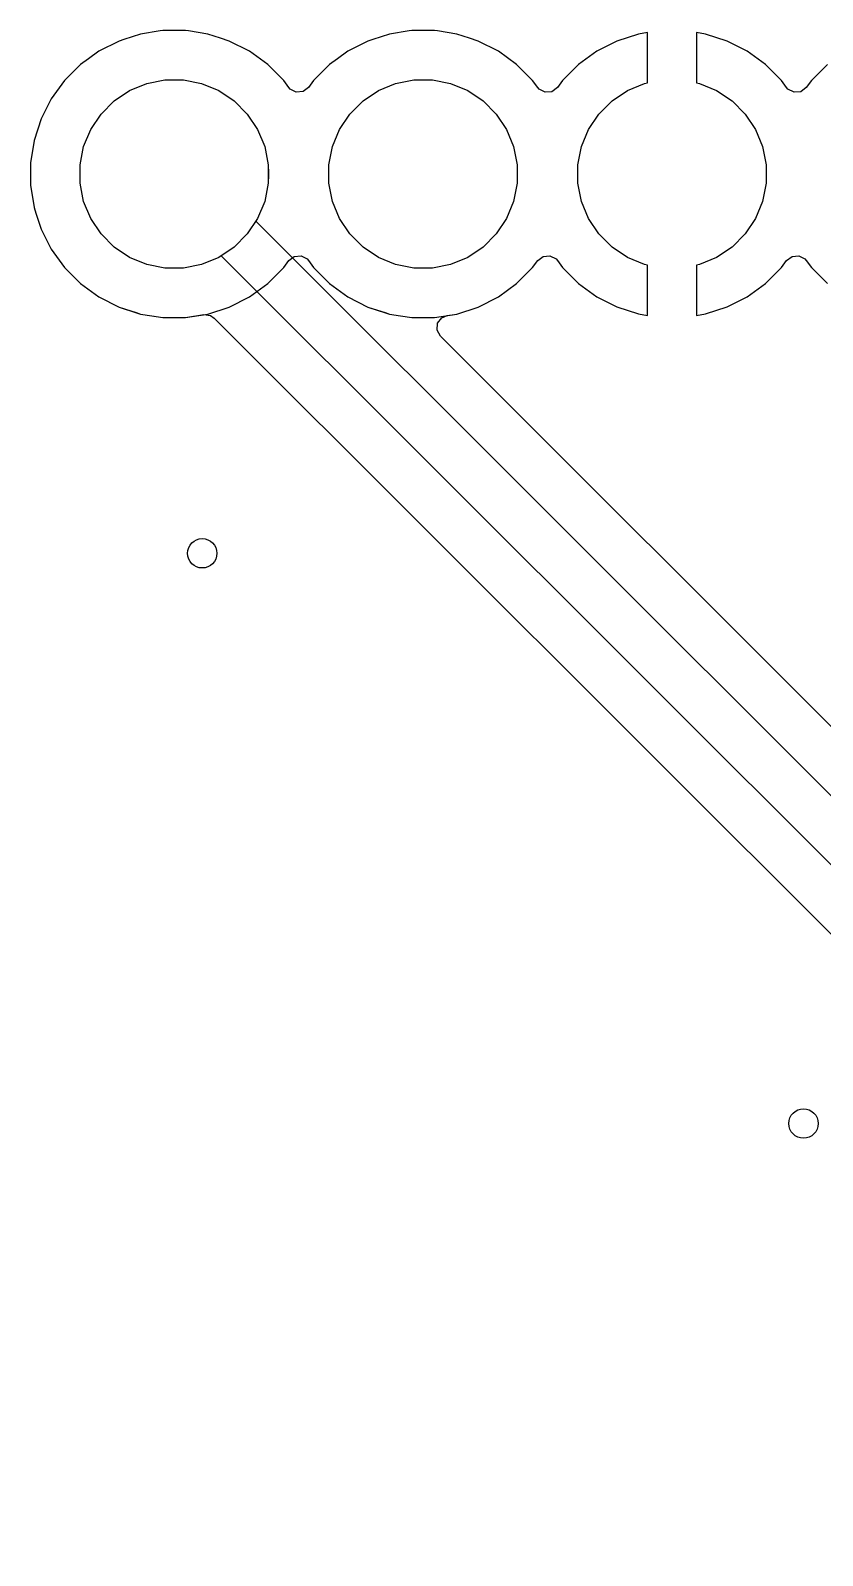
# Model space of a CAD drawing. Header units: inches. Extents: x 6.57 to 9.79, y -8.72 to -3.17.
# Drawn here: x 7.621 to 7.939, y -5.783 to -5.17 of the extents above; entities that cross this region are included whole.
import ezdxf

# ---------------------------------------------------------------- set-up
doc = ezdxf.new("R2010")
doc.units = ezdxf.units.IN
doc.header["$MEASUREMENT"] = 0
doc.layers.add('F.Cu', color=13, linetype='CONTINUOUS', true_color=0xc83434)

msp = doc.modelspace()

# ---------------------------------------------------------------- linework, layer by layer
at = {"layer": 'F.Cu', "linetype": 'CONTINUOUS'}
for p, q in [((7.65657, -5.17403), (7.64848, -5.17815)), ((7.65657, -5.17403), (7.64848, -5.17815)), ((7.65657, -5.17403), (7.64848, -5.17815)), ((7.65657, -5.17403), (7.64848, -5.17815)), ((7.65848, -5.17341), (7.65657, -5.17403)), ((7.65848, -5.17341), (7.65657, -5.17403)), ((7.65848, -5.17341), (7.65657, -5.17403)), ((7.65848, -5.17341), (7.65657, -5.17403)), ((7.65657, -5.17403), (7.65657, -5.17403)), ((7.65657, -5.17403), (7.65657, -5.17403)), ((7.65657, -5.17403), (7.65657, -5.17403)), ((7.65657, -5.17403), (7.65657, -5.17403)), ((7.65657, -5.17403), (7.65657, -5.17403)), ((7.65657, -5.17403), (7.65657, -5.17403)), ((7.65657, -5.17403), (7.65657, -5.17403)), ((7.65657, -5.17403), (7.65657, -5.17403)), ((7.66521, -5.17122), (7.65848, -5.17341)), ((7.66521, -5.17122), (7.65848, -5.17341)), ((7.66521, -5.17122), (7.65848, -5.17341)), ((7.66521, -5.17122), (7.65848, -5.17341)), ((7.6731, -5.16997), (7.66521, -5.17122)), ((7.6731, -5.16997), (7.66521, -5.17122)), ((7.6731, -5.16997), (7.66521, -5.17122)), ((7.6731, -5.16997), (7.66521, -5.17122)), ((7.67418, -5.1698), (7.6731, -5.16997)), ((7.67418, -5.1698), (7.6731, -5.16997)), ((7.67418, -5.1698), (7.6731, -5.16997)), ((7.67418, -5.1698), (7.6731, -5.16997)), ((7.68326, -5.1698), (7.67418, -5.1698)), ((7.68326, -5.1698), (7.67418, -5.1698)), ((7.68326, -5.1698), (7.67418, -5.1698)), ((7.68326, -5.1698), (7.67418, -5.1698)), ((7.68449, -5.16999), (7.68326, -5.1698)), ((7.68449, -5.16999), (7.68326, -5.1698)), ((7.68449, -5.16999), (7.68326, -5.1698)), ((7.68449, -5.16999), (7.68326, -5.1698)), ((7.69224, -5.17122), (7.68449, -5.16999)), ((7.69224, -5.17122), (7.68449, -5.16999)), ((7.69224, -5.17122), (7.68449, -5.16999)), ((7.69224, -5.17122), (7.68449, -5.16999)), ((7.69732, -5.17287), (7.69224, -5.17122)), ((7.69732, -5.17287), (7.69224, -5.17122)), ((7.69732, -5.17287), (7.69224, -5.17122)), ((7.69732, -5.17287), (7.69224, -5.17122)), ((7.70087, -5.17403), (7.69732, -5.17287)), ((7.70087, -5.17403), (7.69732, -5.17287)), ((7.70087, -5.17403), (7.69732, -5.17287)), ((7.70087, -5.17403), (7.69732, -5.17287)), ((7.70897, -5.17815), (7.70087, -5.17403)), ((7.70897, -5.17815), (7.70087, -5.17403)), ((7.70897, -5.17815), (7.70087, -5.17403)), ((7.70897, -5.17815), (7.70087, -5.17403)), ((7.75657, -5.17403), (7.74848, -5.17815)), ((7.75657, -5.17403), (7.74848, -5.17815)), ((7.75657, -5.17403), (7.74848, -5.17815)), ((7.75657, -5.17403), (7.74848, -5.17815)), ((7.75848, -5.17341), (7.75657, -5.17403)), ((7.75848, -5.17341), (7.75657, -5.17403)), ((7.75848, -5.17341), (7.75657, -5.17403)), ((7.75848, -5.17341), (7.75657, -5.17403)), ((7.75657, -5.17403), (7.75657, -5.17403)), ((7.75657, -5.17403), (7.75657, -5.17403)), ((7.75657, -5.17403), (7.75657, -5.17403)), ((7.75657, -5.17403), (7.75657, -5.17403)), ((7.75657, -5.17403), (7.75657, -5.17403)), ((7.75657, -5.17403), (7.75657, -5.17403)), ((7.75657, -5.17403), (7.75657, -5.17403)), ((7.75657, -5.17403), (7.75657, -5.17403)), ((7.76521, -5.17122), (7.75848, -5.17341)), ((7.76521, -5.17122), (7.75848, -5.17341)), ((7.76521, -5.17122), (7.75848, -5.17341)), ((7.76521, -5.17122), (7.75848, -5.17341)), ((7.7731, -5.16997), (7.76521, -5.17122)), ((7.7731, -5.16997), (7.76521, -5.17122)), ((7.7731, -5.16997), (7.76521, -5.17122)), ((7.7731, -5.16997), (7.76521, -5.17122)), ((7.77418, -5.1698), (7.7731, -5.16997)), ((7.77418, -5.1698), (7.7731, -5.16997)), ((7.77418, -5.1698), (7.7731, -5.16997)), ((7.77418, -5.1698), (7.7731, -5.16997)), ((7.78326, -5.1698), (7.77418, -5.1698)), ((7.78326, -5.1698), (7.77418, -5.1698)), ((7.78326, -5.1698), (7.77418, -5.1698)), ((7.78326, -5.1698), (7.77418, -5.1698)), ((7.78449, -5.16999), (7.78326, -5.1698)), ((7.78449, -5.16999), (7.78326, -5.1698)), ((7.78449, -5.16999), (7.78326, -5.1698)), ((7.78449, -5.16999), (7.78326, -5.1698)), ((7.79224, -5.17122), (7.78449, -5.16999)), ((7.79224, -5.17122), (7.78449, -5.16999)), ((7.79224, -5.17122), (7.78449, -5.16999)), ((7.79224, -5.17122), (7.78449, -5.16999)), ((7.79732, -5.17287), (7.79224, -5.17122)), ((7.79732, -5.17287), (7.79224, -5.17122)), ((7.79732, -5.17287), (7.79224, -5.17122)), ((7.79732, -5.17287), (7.79224, -5.17122)), ((7.80087, -5.17403), (7.79732, -5.17287)), ((7.80087, -5.17403), (7.79732, -5.17287)), ((7.80087, -5.17403), (7.79732, -5.17287)), ((7.80087, -5.17403), (7.79732, -5.17287)), ((7.80897, -5.17815), (7.80087, -5.17403)), ((7.80897, -5.17815), (7.80087, -5.17403)), ((7.80897, -5.17815), (7.80087, -5.17403)), ((7.80897, -5.17815), (7.80087, -5.17403)), ((7.85658, -5.17405), (7.84849, -5.17817)), ((7.85658, -5.17405), (7.84849, -5.17817)), ((7.85658, -5.17405), (7.84849, -5.17817)), ((7.85658, -5.17405), (7.84849, -5.17817)), ((7.86522, -5.17124), (7.85658, -5.17405)), ((7.86522, -5.17124), (7.85658, -5.17405)), ((7.86522, -5.17124), (7.85658, -5.17405)), ((7.86522, -5.17124), (7.85658, -5.17405)), ((7.86888, -5.17066), (7.86522, -5.17124)), ((7.86888, -5.17066), (7.86522, -5.17124)), ((7.86888, -5.17066), (7.86522, -5.17124)), ((7.86888, -5.17066), (7.86522, -5.17124)), ((7.86888, -5.1909), (7.86888, -5.17066)), ((7.86888, -5.1909), (7.86888, -5.17066)), ((7.86888, -5.1909), (7.86888, -5.17066)), ((7.86888, -5.1909), (7.86888, -5.17066)), ((7.89223, -5.17124), (7.88857, -5.17066)), ((7.88857, -5.17066), (7.88857, -5.1909)), ((7.89223, -5.17124), (7.88857, -5.17066)), ((7.88857, -5.17066), (7.88857, -5.1909)), ((7.89223, -5.17124), (7.88857, -5.17066)), ((7.88857, -5.17066), (7.88857, -5.1909)), ((7.89223, -5.17124), (7.88857, -5.17066)), ((7.88857, -5.17066), (7.88857, -5.1909)), ((7.90087, -5.17405), (7.89223, -5.17124)), ((7.90087, -5.17405), (7.89223, -5.17124)), ((7.90087, -5.17405), (7.89223, -5.17124)), ((7.90087, -5.17405), (7.89223, -5.17124)), ((7.90896, -5.17817), (7.90087, -5.17405)), ((7.90896, -5.17817), (7.90087, -5.17405)), ((7.90896, -5.17817), (7.90087, -5.17405)), ((7.90896, -5.17817), (7.90087, -5.17405)), ((7.64848, -5.17815), (7.64429, -5.1812)), ((7.64848, -5.17815), (7.64429, -5.1812)), ((7.64848, -5.17815), (7.64429, -5.1812)), ((7.64848, -5.17815), (7.64429, -5.1812)), ((7.71632, -5.18349), (7.70897, -5.17815)), ((7.71632, -5.18349), (7.70897, -5.17815)), ((7.71632, -5.18349), (7.70897, -5.17815)), ((7.71632, -5.18349), (7.70897, -5.17815)), ((7.74848, -5.17815), (7.74429, -5.1812)), ((7.74848, -5.17815), (7.74429, -5.1812)), ((7.74848, -5.17815), (7.74429, -5.1812)), ((7.74848, -5.17815), (7.74429, -5.1812)), ((7.81632, -5.18349), (7.80897, -5.17815)), ((7.81632, -5.18349), (7.80897, -5.17815)), ((7.81632, -5.18349), (7.80897, -5.17815)), ((7.81632, -5.18349), (7.80897, -5.17815)), ((7.84849, -5.17817), (7.84114, -5.18351)), ((7.84849, -5.17817), (7.84114, -5.18351)), ((7.84849, -5.17817), (7.84114, -5.18351)), ((7.84849, -5.17817), (7.84114, -5.18351)), ((7.9163, -5.18351), (7.90896, -5.17817)), ((7.9163, -5.18351), (7.90896, -5.17817)), ((7.9163, -5.18351), (7.90896, -5.17817)), ((7.9163, -5.18351), (7.90896, -5.17817)), ((7.64113, -5.18349), (7.63471, -5.18991)), ((7.64113, -5.18349), (7.63471, -5.18991)), ((7.64113, -5.18349), (7.63471, -5.18991)), ((7.64113, -5.18349), (7.63471, -5.18991)), ((7.64429, -5.1812), (7.64113, -5.18349)), ((7.64429, -5.1812), (7.64113, -5.18349)), ((7.64429, -5.1812), (7.64113, -5.18349)), ((7.64429, -5.1812), (7.64113, -5.18349)), ((7.64113, -5.18349), (7.64113, -5.18349)), ((7.64113, -5.18349), (7.64113, -5.18349)), ((7.64113, -5.18349), (7.64113, -5.18349)), ((7.64113, -5.18349), (7.64113, -5.18349)), ((7.64113, -5.18349), (7.64113, -5.18349)), ((7.64113, -5.18349), (7.64113, -5.18349)), ((7.64113, -5.18349), (7.64113, -5.18349)), ((7.64113, -5.18349), (7.64113, -5.18349)), ((7.72274, -5.18991), (7.71632, -5.18349)), ((7.72274, -5.18991), (7.71632, -5.18349)), ((7.72274, -5.18991), (7.71632, -5.18349)), ((7.72274, -5.18991), (7.71632, -5.18349)), ((7.74113, -5.18349), (7.73471, -5.18991)), ((7.74113, -5.18349), (7.73471, -5.18991)), ((7.74113, -5.18349), (7.73471, -5.18991)), ((7.74113, -5.18349), (7.73471, -5.18991)), ((7.74429, -5.1812), (7.74113, -5.18349)), ((7.74429, -5.1812), (7.74113, -5.18349)), ((7.74429, -5.1812), (7.74113, -5.18349)), ((7.74429, -5.1812), (7.74113, -5.18349)), ((7.74113, -5.18349), (7.74113, -5.18349)), ((7.74113, -5.18349), (7.74113, -5.18349)), ((7.74113, -5.18349), (7.74113, -5.18349)), ((7.74113, -5.18349), (7.74113, -5.18349)), ((7.74113, -5.18349), (7.74113, -5.18349)), ((7.74113, -5.18349), (7.74113, -5.18349)), ((7.74113, -5.18349), (7.74113, -5.18349)), ((7.74113, -5.18349), (7.74113, -5.18349)), ((7.82274, -5.18991), (7.81632, -5.18349)), ((7.82274, -5.18991), (7.81632, -5.18349)), ((7.82274, -5.18991), (7.81632, -5.18349)), ((7.82274, -5.18991), (7.81632, -5.18349)), ((7.84114, -5.18351), (7.83472, -5.18993)), ((7.84114, -5.18351), (7.83472, -5.18993)), ((7.84114, -5.18351), (7.83472, -5.18993)), ((7.84114, -5.18351), (7.83472, -5.18993)), ((7.84114, -5.18351), (7.84114, -5.18351)), ((7.84114, -5.18351), (7.84114, -5.18351)), ((7.84114, -5.18351), (7.84114, -5.18351)), ((7.84114, -5.18351), (7.84114, -5.18351)), ((7.92272, -5.18993), (7.9163, -5.18351)), ((7.92272, -5.18993), (7.9163, -5.18351)), ((7.92272, -5.18993), (7.9163, -5.18351)), ((7.92272, -5.18993), (7.9163, -5.18351)), ((7.94113, -5.18349), (7.93471, -5.18991)), ((7.94113, -5.18349), (7.93471, -5.18991)), ((7.94113, -5.18349), (7.93471, -5.18991)), ((7.94113, -5.18349), (7.93471, -5.18991)), ((7.6347, -5.18993), (7.62937, -5.19726)), ((7.6347, -5.18993), (7.62937, -5.19726)), ((7.6347, -5.18993), (7.62937, -5.19726)), ((7.6347, -5.18993), (7.62937, -5.19726)), ((7.63471, -5.18991), (7.6347, -5.18993)), ((7.63471, -5.18991), (7.6347, -5.18993)), ((7.63471, -5.18991), (7.6347, -5.18993)), ((7.63471, -5.18991), (7.6347, -5.18993)), ((7.63471, -5.18991), (7.63471, -5.18991)), ((7.63471, -5.18991), (7.63471, -5.18991)), ((7.63471, -5.18991), (7.63471, -5.18991)), ((7.63471, -5.18991), (7.63471, -5.18991)), ((7.63471, -5.18991), (7.63471, -5.18991)), ((7.63471, -5.18991), (7.63471, -5.18991)), ((7.63471, -5.18991), (7.63471, -5.18991)), ((7.63471, -5.18991), (7.63471, -5.18991)), ((7.66081, -5.19399), (7.66769, -5.19114)), ((7.66081, -5.19399), (7.66769, -5.19114)), ((7.66081, -5.19399), (7.66769, -5.19114)), ((7.66081, -5.19399), (7.66769, -5.19114)), ((7.66769, -5.19114), (7.675, -5.18969)), ((7.66769, -5.19114), (7.675, -5.18969)), ((7.66769, -5.19114), (7.675, -5.18969)), ((7.66769, -5.19114), (7.675, -5.18969)), ((7.675, -5.18969), (7.68245, -5.18969)), ((7.675, -5.18969), (7.68245, -5.18969)), ((7.675, -5.18969), (7.68245, -5.18969)), ((7.675, -5.18969), (7.68245, -5.18969)), ((7.68245, -5.18969), (7.68975, -5.19114)), ((7.68245, -5.18969), (7.68975, -5.19114)), ((7.68245, -5.18969), (7.68975, -5.19114)), ((7.68245, -5.18969), (7.68975, -5.19114)), ((7.68975, -5.19114), (7.69664, -5.19399)), ((7.68975, -5.19114), (7.69664, -5.19399)), ((7.68975, -5.19114), (7.69664, -5.19399)), ((7.68975, -5.19114), (7.69664, -5.19399)), ((7.72275, -5.18993), (7.72274, -5.18991)), ((7.72275, -5.18993), (7.72274, -5.18991)), ((7.72275, -5.18993), (7.72274, -5.18991)), ((7.72275, -5.18993), (7.72274, -5.18991)), ((7.72477, -5.19271), (7.72275, -5.18993)), ((7.72477, -5.19271), (7.72275, -5.18993)), ((7.72477, -5.19271), (7.72275, -5.18993)), ((7.72477, -5.19271), (7.72275, -5.18993)), ((7.72532, -5.19335), (7.72477, -5.19271)), ((7.72532, -5.19335), (7.72477, -5.19271)), ((7.72532, -5.19335), (7.72477, -5.19271)), ((7.72532, -5.19335), (7.72477, -5.19271)), ((7.72775, -5.19463), (7.72532, -5.19335)), ((7.72775, -5.19463), (7.72532, -5.19335)), ((7.72775, -5.19463), (7.72532, -5.19335)), ((7.72775, -5.19463), (7.72532, -5.19335)), ((7.73267, -5.19271), (7.73049, -5.19439)), ((7.73267, -5.19271), (7.73049, -5.19439)), ((7.73267, -5.19271), (7.73049, -5.19439)), ((7.73267, -5.19271), (7.73049, -5.19439)), ((7.73471, -5.18991), (7.73267, -5.19271)), ((7.73471, -5.18991), (7.73267, -5.19271)), ((7.73471, -5.18991), (7.73267, -5.19271)), ((7.73471, -5.18991), (7.73267, -5.19271)), ((7.76081, -5.19399), (7.76769, -5.19114)), ((7.76081, -5.19399), (7.76769, -5.19114)), ((7.76081, -5.19399), (7.76769, -5.19114)), ((7.76081, -5.19399), (7.76769, -5.19114)), ((7.76769, -5.19114), (7.775, -5.18969)), ((7.76769, -5.19114), (7.775, -5.18969)), ((7.76769, -5.19114), (7.775, -5.18969)), ((7.76769, -5.19114), (7.775, -5.18969)), ((7.775, -5.18969), (7.78245, -5.18969)), ((7.775, -5.18969), (7.78245, -5.18969)), ((7.775, -5.18969), (7.78245, -5.18969)), ((7.775, -5.18969), (7.78245, -5.18969)), ((7.78245, -5.18969), (7.78975, -5.19114)), ((7.78245, -5.18969), (7.78975, -5.19114)), ((7.78245, -5.18969), (7.78975, -5.19114)), ((7.78245, -5.18969), (7.78975, -5.19114)), ((7.78975, -5.19114), (7.79664, -5.19399)), ((7.78975, -5.19114), (7.79664, -5.19399)), ((7.78975, -5.19114), (7.79664, -5.19399)), ((7.78975, -5.19114), (7.79664, -5.19399)), ((7.82479, -5.19273), (7.82274, -5.18991)), ((7.82479, -5.19273), (7.82274, -5.18991)), ((7.82479, -5.19273), (7.82274, -5.18991)), ((7.82479, -5.19273), (7.82274, -5.18991)), ((7.82533, -5.19336), (7.82479, -5.19273)), ((7.82533, -5.19336), (7.82479, -5.19273)), ((7.82533, -5.19336), (7.82479, -5.19273)), ((7.82533, -5.19336), (7.82479, -5.19273)), ((7.82777, -5.19465), (7.82533, -5.19336)), ((7.82777, -5.19465), (7.82533, -5.19336)), ((7.82777, -5.19465), (7.82533, -5.19336)), ((7.82777, -5.19465), (7.82533, -5.19336)), ((7.83268, -5.19273), (7.83051, -5.19441)), ((7.83268, -5.19273), (7.83051, -5.19441)), ((7.83268, -5.19273), (7.83051, -5.19441)), ((7.83268, -5.19273), (7.83051, -5.19441)), ((7.83472, -5.18993), (7.83268, -5.19273)), ((7.83472, -5.18993), (7.83268, -5.19273)), ((7.83472, -5.18993), (7.83268, -5.19273)), ((7.83472, -5.18993), (7.83268, -5.19273)), ((7.83472, -5.18993), (7.83472, -5.18993)), ((7.83472, -5.18993), (7.83472, -5.18993)), ((7.83472, -5.18993), (7.83472, -5.18993)), ((7.83472, -5.18993), (7.83472, -5.18993)), ((7.86081, -5.19399), (7.86769, -5.19114)), ((7.86081, -5.19399), (7.86769, -5.19114)), ((7.86081, -5.19399), (7.86769, -5.19114)), ((7.86081, -5.19399), (7.86769, -5.19114)), ((7.86769, -5.19114), (7.86888, -5.1909)), ((7.86769, -5.19114), (7.86888, -5.1909)), ((7.86769, -5.19114), (7.86888, -5.1909)), ((7.86769, -5.19114), (7.86888, -5.1909)), ((7.88857, -5.1909), (7.88975, -5.19114)), ((7.88857, -5.1909), (7.88975, -5.19114)), ((7.88857, -5.1909), (7.88975, -5.19114)), ((7.88857, -5.1909), (7.88975, -5.19114)), ((7.88975, -5.19114), (7.89664, -5.19399)), ((7.88975, -5.19114), (7.89664, -5.19399)), ((7.88975, -5.19114), (7.89664, -5.19399)), ((7.88975, -5.19114), (7.89664, -5.19399)), ((7.92476, -5.19273), (7.92272, -5.18993)), ((7.92272, -5.18993), (7.92272, -5.18993)), ((7.92476, -5.19273), (7.92272, -5.18993)), ((7.92272, -5.18993), (7.92272, -5.18993)), ((7.92476, -5.19273), (7.92272, -5.18993)), ((7.92272, -5.18993), (7.92272, -5.18993)), ((7.92476, -5.19273), (7.92272, -5.18993)), ((7.92272, -5.18993), (7.92272, -5.18993)), ((7.92531, -5.19336), (7.92476, -5.19273)), ((7.92531, -5.19336), (7.92476, -5.19273)), ((7.92531, -5.19336), (7.92476, -5.19273)), ((7.92531, -5.19336), (7.92476, -5.19273)), ((7.92774, -5.19465), (7.92531, -5.19336)), ((7.92774, -5.19465), (7.92531, -5.19336)), ((7.92774, -5.19465), (7.92531, -5.19336)), ((7.92774, -5.19465), (7.92531, -5.19336)), ((7.93266, -5.19273), (7.93048, -5.19441)), ((7.93266, -5.19273), (7.93048, -5.19441)), ((7.93266, -5.19273), (7.93048, -5.19441)), ((7.93266, -5.19273), (7.93048, -5.19441)), ((7.93471, -5.18991), (7.93266, -5.19273)), ((7.93471, -5.18991), (7.93266, -5.19273)), ((7.93471, -5.18991), (7.93266, -5.19273)), ((7.93471, -5.18991), (7.93266, -5.19273)), ((7.93471, -5.18991), (7.93471, -5.18991)), ((7.93471, -5.18991), (7.93471, -5.18991)), ((7.93471, -5.18991), (7.93471, -5.18991)), ((7.93471, -5.18991), (7.93471, -5.18991)), ((7.62937, -5.19726), (7.62525, -5.20535)), ((7.62937, -5.19726), (7.62525, -5.20535)), ((7.62937, -5.19726), (7.62525, -5.20535)), ((7.62937, -5.19726), (7.62525, -5.20535)), ((7.64935, -5.2034), (7.65462, -5.19813)), ((7.64935, -5.2034), (7.65462, -5.19813)), ((7.64935, -5.2034), (7.65462, -5.19813)), ((7.64935, -5.2034), (7.65462, -5.19813)), ((7.65462, -5.19813), (7.66081, -5.19399)), ((7.65462, -5.19813), (7.66081, -5.19399)), ((7.65462, -5.19813), (7.66081, -5.19399)), ((7.65462, -5.19813), (7.66081, -5.19399)), ((7.69664, -5.19399), (7.70283, -5.19813)), ((7.69664, -5.19399), (7.70283, -5.19813)), ((7.69664, -5.19399), (7.70283, -5.19813)), ((7.69664, -5.19399), (7.70283, -5.19813)), ((7.70283, -5.19813), (7.7081, -5.2034)), ((7.70283, -5.19813), (7.7081, -5.2034)), ((7.70283, -5.19813), (7.7081, -5.2034)), ((7.70283, -5.19813), (7.7081, -5.2034)), ((7.73049, -5.19439), (7.72775, -5.19463)), ((7.73049, -5.19439), (7.72775, -5.19463)), ((7.73049, -5.19439), (7.72775, -5.19463)), ((7.73049, -5.19439), (7.72775, -5.19463)), ((7.74935, -5.2034), (7.75462, -5.19813)), ((7.74935, -5.2034), (7.75462, -5.19813)), ((7.74935, -5.2034), (7.75462, -5.19813)), ((7.74935, -5.2034), (7.75462, -5.19813)), ((7.75462, -5.19813), (7.76081, -5.19399)), ((7.75462, -5.19813), (7.76081, -5.19399)), ((7.75462, -5.19813), (7.76081, -5.19399)), ((7.75462, -5.19813), (7.76081, -5.19399)), ((7.79664, -5.19399), (7.80283, -5.19813)), ((7.79664, -5.19399), (7.80283, -5.19813)), ((7.79664, -5.19399), (7.80283, -5.19813)), ((7.79664, -5.19399), (7.80283, -5.19813)), ((7.80283, -5.19813), (7.8081, -5.2034)), ((7.80283, -5.19813), (7.8081, -5.2034)), ((7.80283, -5.19813), (7.8081, -5.2034)), ((7.80283, -5.19813), (7.8081, -5.2034)), ((7.83051, -5.19441), (7.82777, -5.19465)), ((7.83051, -5.19441), (7.82777, -5.19465)), ((7.83051, -5.19441), (7.82777, -5.19465)), ((7.83051, -5.19441), (7.82777, -5.19465)), ((7.84935, -5.2034), (7.85462, -5.19813)), ((7.84935, -5.2034), (7.85462, -5.19813)), ((7.84935, -5.2034), (7.85462, -5.19813)), ((7.84935, -5.2034), (7.85462, -5.19813)), ((7.85462, -5.19813), (7.86081, -5.19399)), ((7.85462, -5.19813), (7.86081, -5.19399)), ((7.85462, -5.19813), (7.86081, -5.19399)), ((7.85462, -5.19813), (7.86081, -5.19399)), ((7.89664, -5.19399), (7.90283, -5.19813)), ((7.89664, -5.19399), (7.90283, -5.19813)), ((7.89664, -5.19399), (7.90283, -5.19813)), ((7.89664, -5.19399), (7.90283, -5.19813)), ((7.90283, -5.19813), (7.9081, -5.2034)), ((7.90283, -5.19813), (7.9081, -5.2034)), ((7.90283, -5.19813), (7.9081, -5.2034)), ((7.90283, -5.19813), (7.9081, -5.2034)), ((7.93048, -5.19441), (7.92774, -5.19465)), ((7.93048, -5.19441), (7.92774, -5.19465)), ((7.93048, -5.19441), (7.92774, -5.19465)), ((7.93048, -5.19441), (7.92774, -5.19465)), ((7.62525, -5.20535), (7.62244, -5.21399)), ((7.62525, -5.20535), (7.62244, -5.21399)), ((7.62525, -5.20535), (7.62244, -5.21399)), ((7.62525, -5.20535), (7.62244, -5.21399)), ((7.64521, -5.20959), (7.64935, -5.2034)), ((7.64521, -5.20959), (7.64935, -5.2034)), ((7.64521, -5.20959), (7.64935, -5.2034)), ((7.64521, -5.20959), (7.64935, -5.2034)), ((7.7081, -5.2034), (7.71224, -5.20959)), ((7.7081, -5.2034), (7.71224, -5.20959)), ((7.7081, -5.2034), (7.71224, -5.20959)), ((7.7081, -5.2034), (7.71224, -5.20959)), ((7.74521, -5.20959), (7.74935, -5.2034)), ((7.74521, -5.20959), (7.74935, -5.2034)), ((7.74521, -5.20959), (7.74935, -5.2034)), ((7.74521, -5.20959), (7.74935, -5.2034)), ((7.8081, -5.2034), (7.81224, -5.20959)), ((7.8081, -5.2034), (7.81224, -5.20959)), ((7.8081, -5.2034), (7.81224, -5.20959)), ((7.8081, -5.2034), (7.81224, -5.20959)), ((7.84521, -5.20959), (7.84935, -5.2034)), ((7.84521, -5.20959), (7.84935, -5.2034)), ((7.84521, -5.20959), (7.84935, -5.2034)), ((7.84521, -5.20959), (7.84935, -5.2034)), ((7.9081, -5.2034), (7.91224, -5.20959)), ((7.9081, -5.2034), (7.91224, -5.20959)), ((7.9081, -5.2034), (7.91224, -5.20959)), ((7.9081, -5.2034), (7.91224, -5.20959)), ((7.64236, -5.21647), (7.64521, -5.20959)), ((7.64236, -5.21647), (7.64521, -5.20959)), ((7.64236, -5.21647), (7.64521, -5.20959)), ((7.64236, -5.21647), (7.64521, -5.20959)), ((7.71224, -5.20959), (7.71509, -5.21647)), ((7.71224, -5.20959), (7.71509, -5.21647)), ((7.71224, -5.20959), (7.71509, -5.21647)), ((7.71224, -5.20959), (7.71509, -5.21647)), ((7.74236, -5.21647), (7.74521, -5.20959)), ((7.74236, -5.21647), (7.74521, -5.20959)), ((7.74236, -5.21647), (7.74521, -5.20959)), ((7.74236, -5.21647), (7.74521, -5.20959)), ((7.81224, -5.20959), (7.81509, -5.21647)), ((7.81224, -5.20959), (7.81509, -5.21647)), ((7.81224, -5.20959), (7.81509, -5.21647)), ((7.81224, -5.20959), (7.81509, -5.21647)), ((7.84236, -5.21647), (7.84521, -5.20959)), ((7.84236, -5.21647), (7.84521, -5.20959)), ((7.84236, -5.21647), (7.84521, -5.20959)), ((7.84236, -5.21647), (7.84521, -5.20959)), ((7.91224, -5.20959), (7.91509, -5.21647)), ((7.91224, -5.20959), (7.91509, -5.21647)), ((7.91224, -5.20959), (7.91509, -5.21647)), ((7.91224, -5.20959), (7.91509, -5.21647)), ((7.62244, -5.21399), (7.62102, -5.22296)), ((7.62244, -5.21399), (7.62102, -5.22296)), ((7.62244, -5.21399), (7.62102, -5.22296)), ((7.62244, -5.21399), (7.62102, -5.22296)), ((7.64091, -5.22378), (7.64236, -5.21647)), ((7.64091, -5.22378), (7.64236, -5.21647)), ((7.64091, -5.22378), (7.64236, -5.21647)), ((7.64091, -5.22378), (7.64236, -5.21647)), ((7.71509, -5.21647), (7.71654, -5.22378)), ((7.71509, -5.21647), (7.71654, -5.22378)), ((7.71509, -5.21647), (7.71654, -5.22378)), ((7.71509, -5.21647), (7.71654, -5.22378)), ((7.74091, -5.22378), (7.74236, -5.21647)), ((7.74091, -5.22378), (7.74236, -5.21647)), ((7.74091, -5.22378), (7.74236, -5.21647)), ((7.74091, -5.22378), (7.74236, -5.21647)), ((7.81509, -5.21647), (7.81654, -5.22378)), ((7.81509, -5.21647), (7.81654, -5.22378)), ((7.81509, -5.21647), (7.81654, -5.22378)), ((7.81509, -5.21647), (7.81654, -5.22378)), ((7.84091, -5.22378), (7.84236, -5.21647)), ((7.84091, -5.22378), (7.84236, -5.21647)), ((7.84091, -5.22378), (7.84236, -5.21647)), ((7.84091, -5.22378), (7.84236, -5.21647)), ((7.91509, -5.21647), (7.91654, -5.22378)), ((7.91509, -5.21647), (7.91654, -5.22378)), ((7.91509, -5.21647), (7.91654, -5.22378)), ((7.91509, -5.21647), (7.91654, -5.22378)), ((7.62102, -5.22296), (7.62102, -5.23205)), ((7.62102, -5.22296), (7.62102, -5.23205)), ((7.62102, -5.22296), (7.62102, -5.23205)), ((7.62102, -5.22296), (7.62102, -5.23205)), ((7.64091, -5.23123), (7.64091, -5.22378)), ((7.64091, -5.23123), (7.64091, -5.22378)), ((7.64091, -5.23123), (7.64091, -5.22378)), ((7.64091, -5.23123), (7.64091, -5.22378)), ((7.71654, -5.22378), (7.71654, -5.23123)), ((7.71654, -5.22378), (7.71654, -5.23123)), ((7.71654, -5.22378), (7.71654, -5.23123)), ((7.71654, -5.22378), (7.71654, -5.22527)), ((7.74091, -5.23123), (7.74091, -5.22378)), ((7.74091, -5.23123), (7.74091, -5.22378)), ((7.74091, -5.23123), (7.74091, -5.22378)), ((7.74091, -5.23123), (7.74091, -5.22378)), ((7.81654, -5.22378), (7.81654, -5.23123)), ((7.81654, -5.22378), (7.81654, -5.23123)), ((7.81654, -5.22378), (7.81654, -5.23123)), ((7.81654, -5.22378), (7.81654, -5.23123)), ((7.84091, -5.23123), (7.84091, -5.22378)), ((7.84091, -5.23123), (7.84091, -5.22378)), ((7.84091, -5.23123), (7.84091, -5.22378)), ((7.84091, -5.23123), (7.84091, -5.22378)), ((7.91654, -5.22378), (7.91654, -5.23123)), ((7.91654, -5.22378), (7.91654, -5.23123)), ((7.91654, -5.22378), (7.91654, -5.23123)), ((7.91654, -5.22378), (7.91654, -5.23123)), ((7.71654, -5.22527), (7.71667, -5.22558)), ((7.71667, -5.22942), (7.71654, -5.22973)), ((7.71654, -5.22973), (7.71654, -5.23123)), ((7.71667, -5.22558), (7.71667, -5.22942)), ((7.62102, -5.23205), (7.62244, -5.24102)), ((7.62102, -5.23205), (7.62244, -5.24102)), ((7.62102, -5.23205), (7.62244, -5.24102)), ((7.62102, -5.23205), (7.62244, -5.24102)), ((7.64236, -5.23854), (7.64091, -5.23123)), ((7.64236, -5.23854), (7.64091, -5.23123)), ((7.64236, -5.23854), (7.64091, -5.23123)), ((7.64236, -5.23854), (7.64091, -5.23123)), ((7.71654, -5.23123), (7.71509, -5.23854)), ((7.71654, -5.23123), (7.71509, -5.23854)), ((7.71654, -5.23123), (7.71509, -5.23854)), ((7.71654, -5.23123), (7.71509, -5.23854)), ((7.74236, -5.23854), (7.74091, -5.23123)), ((7.74236, -5.23854), (7.74091, -5.23123)), ((7.74236, -5.23854), (7.74091, -5.23123)), ((7.74236, -5.23854), (7.74091, -5.23123)), ((7.81654, -5.23123), (7.81509, -5.23854)), ((7.81654, -5.23123), (7.81509, -5.23854)), ((7.81654, -5.23123), (7.81509, -5.23854)), ((7.81654, -5.23123), (7.81509, -5.23854)), ((7.84236, -5.23854), (7.84091, -5.23123)), ((7.84236, -5.23854), (7.84091, -5.23123)), ((7.84236, -5.23854), (7.84091, -5.23123)), ((7.84236, -5.23854), (7.84091, -5.23123)), ((7.91654, -5.23123), (7.91509, -5.23854)), ((7.91654, -5.23123), (7.91509, -5.23854)), ((7.91654, -5.23123), (7.91509, -5.23854)), ((7.91654, -5.23123), (7.91509, -5.23854)), ((7.62244, -5.24102), (7.62317, -5.24326)), ((7.62244, -5.24102), (7.62317, -5.24326)), ((7.62244, -5.24102), (7.62317, -5.24326)), ((7.62244, -5.24102), (7.62317, -5.24326)), ((7.64521, -5.24542), (7.64236, -5.23854)), ((7.64521, -5.24542), (7.64236, -5.23854)), ((7.64521, -5.24542), (7.64236, -5.23854)), ((7.64521, -5.24542), (7.64236, -5.23854)), ((7.71509, -5.23854), (7.71224, -5.24542)), ((7.71509, -5.23854), (7.71224, -5.24542)), ((7.71509, -5.23854), (7.71224, -5.24542)), ((7.71509, -5.23854), (7.71224, -5.24542)), ((7.74521, -5.24542), (7.74236, -5.23854)), ((7.74521, -5.24542), (7.74236, -5.23854)), ((7.74521, -5.24542), (7.74236, -5.23854)), ((7.74521, -5.24542), (7.74236, -5.23854)), ((7.81509, -5.23854), (7.81224, -5.24542)), ((7.81509, -5.23854), (7.81224, -5.24542)), ((7.81509, -5.23854), (7.81224, -5.24542)), ((7.81509, -5.23854), (7.81224, -5.24542)), ((7.84521, -5.24542), (7.84236, -5.23854)), ((7.84521, -5.24542), (7.84236, -5.23854)), ((7.84521, -5.24542), (7.84236, -5.23854)), ((7.84521, -5.24542), (7.84236, -5.23854)), ((7.91509, -5.23854), (7.91224, -5.24542)), ((7.91509, -5.23854), (7.91224, -5.24542)), ((7.91509, -5.23854), (7.91224, -5.24542)), ((7.91509, -5.23854), (7.91224, -5.24542)), ((7.62317, -5.24326), (7.62525, -5.24966)), ((7.62317, -5.24326), (7.62525, -5.24966)), ((7.62317, -5.24326), (7.62525, -5.24966)), ((7.62317, -5.24326), (7.62525, -5.24966)), ((7.64935, -5.25161), (7.64521, -5.24542)), ((7.64935, -5.25161), (7.64521, -5.24542)), ((7.64935, -5.25161), (7.64521, -5.24542)), ((7.64935, -5.25161), (7.64521, -5.24542)), ((7.71224, -5.24542), (7.7081, -5.25161)), ((7.71224, -5.24542), (7.7081, -5.25161)), ((7.71224, -5.24542), (7.7081, -5.25161)), ((7.71224, -5.24542), (7.71156, -5.24643)), ((7.71156, -5.24643), (8.2153, -5.75016)), ((7.74935, -5.25161), (7.74521, -5.24542)), ((7.74935, -5.25161), (7.74521, -5.24542)), ((7.74935, -5.25161), (7.74521, -5.24542)), ((7.74935, -5.25161), (7.74521, -5.24542)), ((7.81224, -5.24542), (7.8081, -5.25161)), ((7.81224, -5.24542), (7.8081, -5.25161)), ((7.81224, -5.24542), (7.8081, -5.25161)), ((7.81224, -5.24542), (7.8081, -5.25161)), ((7.84935, -5.25161), (7.84521, -5.24542)), ((7.84935, -5.25161), (7.84521, -5.24542)), ((7.84935, -5.25161), (7.84521, -5.24542)), ((7.84935, -5.25161), (7.84521, -5.24542)), ((7.91224, -5.24542), (7.9081, -5.25161)), ((7.91224, -5.24542), (7.9081, -5.25161)), ((7.91224, -5.24542), (7.9081, -5.25161)), ((7.91224, -5.24542), (7.9081, -5.25161)), ((7.62525, -5.24966), (7.62937, -5.25775)), ((7.62525, -5.24966), (7.62937, -5.25775)), ((7.62525, -5.24966), (7.62937, -5.25775)), ((7.62525, -5.24966), (7.62937, -5.25775)), ((7.65462, -5.25688), (7.64935, -5.25161)), ((7.65462, -5.25688), (7.64935, -5.25161)), ((7.65462, -5.25688), (7.64935, -5.25161)), ((7.65462, -5.25688), (7.64935, -5.25161)), ((7.7081, -5.25161), (7.70283, -5.25688)), ((7.7081, -5.25161), (7.70283, -5.25688)), ((7.7081, -5.25161), (7.70283, -5.25688)), ((7.75462, -5.25688), (7.74935, -5.25161)), ((7.75462, -5.25688), (7.74935, -5.25161)), ((7.75462, -5.25688), (7.74935, -5.25161)), ((7.75462, -5.25688), (7.74935, -5.25161)), ((7.8081, -5.25161), (7.80283, -5.25688)), ((7.8081, -5.25161), (7.80283, -5.25688)), ((7.8081, -5.25161), (7.80283, -5.25688)), ((7.8081, -5.25161), (7.80283, -5.25688)), ((7.85462, -5.25688), (7.84935, -5.25161)), ((7.85462, -5.25688), (7.84935, -5.25161)), ((7.85462, -5.25688), (7.84935, -5.25161)), ((7.85462, -5.25688), (7.84935, -5.25161)), ((7.9081, -5.25161), (7.90283, -5.25688)), ((7.9081, -5.25161), (7.90283, -5.25688)), ((7.9081, -5.25161), (7.90283, -5.25688)), ((7.9081, -5.25161), (7.90283, -5.25688)), ((7.62937, -5.25775), (7.63471, -5.2651)), ((7.62937, -5.25775), (7.63471, -5.2651)), ((7.62937, -5.25775), (7.63471, -5.2651)), ((7.62937, -5.25775), (7.63471, -5.2651)), ((7.66081, -5.26102), (7.65462, -5.25688)), ((7.66081, -5.26102), (7.65462, -5.25688)), ((7.66081, -5.26102), (7.65462, -5.25688)), ((7.66081, -5.26102), (7.65462, -5.25688)), ((7.70283, -5.25688), (7.69664, -5.26102)), ((7.70283, -5.25688), (7.69664, -5.26102)), ((7.70283, -5.25688), (7.69664, -5.26102)), ((7.69764, -5.26034), (7.69664, -5.26102)), ((8.20426, -5.76696), (7.69764, -5.26034)), ((7.72477, -5.26229), (7.72695, -5.26062)), ((7.72477, -5.26229), (7.72695, -5.26062)), ((7.72477, -5.26229), (7.72695, -5.26062)), ((7.72695, -5.26062), (7.72969, -5.26038)), ((7.72695, -5.26062), (7.72969, -5.26038)), ((7.72695, -5.26062), (7.72969, -5.26038)), ((7.72969, -5.26038), (7.73213, -5.26166)), ((7.72969, -5.26038), (7.73213, -5.26166)), ((7.72969, -5.26038), (7.73213, -5.26166)), ((7.76081, -5.26102), (7.75462, -5.25688)), ((7.76081, -5.26102), (7.75462, -5.25688)), ((7.76081, -5.26102), (7.75462, -5.25688)), ((7.76081, -5.26102), (7.75462, -5.25688)), ((7.80283, -5.25688), (7.79664, -5.26102)), ((7.80283, -5.25688), (7.79664, -5.26102)), ((7.80283, -5.25688), (7.79664, -5.26102)), ((7.80283, -5.25688), (7.79664, -5.26102)), ((7.82479, -5.26228), (7.82696, -5.2606)), ((7.82479, -5.26228), (7.82696, -5.2606)), ((7.82479, -5.26228), (7.82696, -5.2606)), ((7.82479, -5.26228), (7.82696, -5.2606)), ((7.82696, -5.2606), (7.8297, -5.26036)), ((7.82696, -5.2606), (7.8297, -5.26036)), ((7.82696, -5.2606), (7.8297, -5.26036)), ((7.82696, -5.2606), (7.8297, -5.26036)), ((7.8297, -5.26036), (7.83214, -5.26165)), ((7.8297, -5.26036), (7.83214, -5.26165)), ((7.8297, -5.26036), (7.83214, -5.26165)), ((7.8297, -5.26036), (7.83214, -5.26165)), ((7.86081, -5.26102), (7.85462, -5.25688)), ((7.86081, -5.26102), (7.85462, -5.25688)), ((7.86081, -5.26102), (7.85462, -5.25688)), ((7.86081, -5.26102), (7.85462, -5.25688)), ((7.90283, -5.25688), (7.89664, -5.26102)), ((7.90283, -5.25688), (7.89664, -5.26102)), ((7.90283, -5.25688), (7.89664, -5.26102)), ((7.90283, -5.25688), (7.89664, -5.26102)), ((7.92476, -5.26228), (7.92694, -5.2606)), ((7.92476, -5.26228), (7.92694, -5.2606)), ((7.92476, -5.26228), (7.92694, -5.2606)), ((7.92476, -5.26228), (7.92694, -5.2606)), ((7.92694, -5.2606), (7.92968, -5.26036)), ((7.92694, -5.2606), (7.92968, -5.26036)), ((7.92694, -5.2606), (7.92968, -5.26036)), ((7.92694, -5.2606), (7.92968, -5.26036)), ((7.92968, -5.26036), (7.93211, -5.26165)), ((7.92968, -5.26036), (7.93211, -5.26165)), ((7.92968, -5.26036), (7.93211, -5.26165)), ((7.92968, -5.26036), (7.93211, -5.26165)), ((7.63471, -5.2651), (7.64113, -5.27152)), ((7.63471, -5.2651), (7.64113, -5.27152)), ((7.63471, -5.2651), (7.64113, -5.27152)), ((7.63471, -5.2651), (7.64113, -5.27152)), ((7.66769, -5.26387), (7.66081, -5.26102)), ((7.66769, -5.26387), (7.66081, -5.26102)), ((7.66769, -5.26387), (7.66081, -5.26102)), ((7.66769, -5.26387), (7.66081, -5.26102)), ((7.675, -5.26532), (7.66769, -5.26387)), ((7.675, -5.26532), (7.66769, -5.26387)), ((7.675, -5.26532), (7.66769, -5.26387)), ((7.675, -5.26532), (7.66769, -5.26387)), ((7.68245, -5.26532), (7.675, -5.26532)), ((7.68245, -5.26532), (7.675, -5.26532)), ((7.68245, -5.26532), (7.675, -5.26532)), ((7.68245, -5.26532), (7.675, -5.26532)), ((7.68975, -5.26387), (7.68245, -5.26532)), ((7.68975, -5.26387), (7.68245, -5.26532)), ((7.68975, -5.26387), (7.68245, -5.26532)), ((7.68975, -5.26387), (7.68245, -5.26532)), ((7.69664, -5.26102), (7.68975, -5.26387)), ((7.69664, -5.26102), (7.68975, -5.26387)), ((7.69664, -5.26102), (7.68975, -5.26387)), ((7.69664, -5.26102), (7.68975, -5.26387)), ((7.71632, -5.27152), (7.72274, -5.2651)), ((7.71632, -5.27152), (7.72274, -5.2651)), ((7.71632, -5.27152), (7.72274, -5.2651)), ((7.72274, -5.2651), (7.72477, -5.26229)), ((7.72274, -5.2651), (7.72477, -5.26229)), ((7.72274, -5.2651), (7.72477, -5.26229)), ((7.73213, -5.26166), (7.73267, -5.26229)), ((7.73213, -5.26166), (7.73267, -5.26229)), ((7.73213, -5.26166), (7.73267, -5.26229)), ((7.73267, -5.26229), (7.73471, -5.2651)), ((7.73267, -5.26229), (7.73471, -5.2651)), ((7.73267, -5.26229), (7.73471, -5.2651)), ((7.73471, -5.2651), (7.74113, -5.27152)), ((7.73471, -5.2651), (7.74113, -5.27152)), ((7.73471, -5.2651), (7.74113, -5.27152)), ((7.76769, -5.26387), (7.76081, -5.26102)), ((7.76769, -5.26387), (7.76081, -5.26102)), ((7.76769, -5.26387), (7.76081, -5.26102)), ((7.76769, -5.26387), (7.76081, -5.26102)), ((7.775, -5.26532), (7.76769, -5.26387)), ((7.775, -5.26532), (7.76769, -5.26387)), ((7.775, -5.26532), (7.76769, -5.26387)), ((7.775, -5.26532), (7.76769, -5.26387)), ((7.78245, -5.26532), (7.775, -5.26532)), ((7.78245, -5.26532), (7.775, -5.26532)), ((7.78245, -5.26532), (7.775, -5.26532)), ((7.78245, -5.26532), (7.775, -5.26532)), ((7.78975, -5.26387), (7.78245, -5.26532)), ((7.78975, -5.26387), (7.78245, -5.26532)), ((7.78975, -5.26387), (7.78245, -5.26532)), ((7.78975, -5.26387), (7.78245, -5.26532)), ((7.79664, -5.26102), (7.78975, -5.26387)), ((7.79664, -5.26102), (7.78975, -5.26387)), ((7.79664, -5.26102), (7.78975, -5.26387)), ((7.79664, -5.26102), (7.78975, -5.26387)), ((7.81632, -5.27152), (7.82274, -5.2651)), ((7.81632, -5.27152), (7.82274, -5.2651)), ((7.81632, -5.27152), (7.82274, -5.2651)), ((7.81632, -5.27152), (7.82274, -5.2651)), ((7.82274, -5.2651), (7.82479, -5.26228)), ((7.82274, -5.2651), (7.82479, -5.26228)), ((7.82274, -5.2651), (7.82479, -5.26228)), ((7.82274, -5.2651), (7.82479, -5.26228)), ((7.83214, -5.26165), (7.83268, -5.26228)), ((7.83214, -5.26165), (7.83268, -5.26228)), ((7.83214, -5.26165), (7.83268, -5.26228)), ((7.83214, -5.26165), (7.83268, -5.26228)), ((7.83268, -5.26228), (7.83472, -5.26508)), ((7.83268, -5.26228), (7.83472, -5.26508)), ((7.83268, -5.26228), (7.83472, -5.26508)), ((7.83268, -5.26228), (7.83472, -5.26508)), ((7.83472, -5.26508), (7.83472, -5.26508)), ((7.83472, -5.26508), (7.84114, -5.2715)), ((7.83472, -5.26508), (7.83472, -5.26508)), ((7.83472, -5.26508), (7.84114, -5.2715)), ((7.83472, -5.26508), (7.83472, -5.26508)), ((7.83472, -5.26508), (7.84114, -5.2715)), ((7.83472, -5.26508), (7.83472, -5.26508)), ((7.83472, -5.26508), (7.84114, -5.2715)), ((7.86769, -5.26387), (7.86081, -5.26102)), ((7.86769, -5.26387), (7.86081, -5.26102)), ((7.86769, -5.26387), (7.86081, -5.26102)), ((7.86769, -5.26387), (7.86081, -5.26102)), ((7.86888, -5.2641), (7.86769, -5.26387)), ((7.86888, -5.2641), (7.86769, -5.26387)), ((7.86888, -5.2641), (7.86769, -5.26387)), ((7.86888, -5.2641), (7.86769, -5.26387)), ((7.86888, -5.28435), (7.86888, -5.2641)), ((7.86888, -5.28435), (7.86888, -5.2641)), ((7.86888, -5.28435), (7.86888, -5.2641)), ((7.86888, -5.28435), (7.86888, -5.2641)), ((7.88975, -5.26387), (7.88857, -5.2641)), ((7.88975, -5.26387), (7.88857, -5.2641)), ((7.88975, -5.26387), (7.88857, -5.2641)), ((7.88975, -5.26387), (7.88857, -5.2641)), ((7.88857, -5.2641), (7.88857, -5.28435)), ((7.88857, -5.2641), (7.88857, -5.28435)), ((7.88857, -5.2641), (7.88857, -5.28435)), ((7.88857, -5.2641), (7.88857, -5.28435)), ((7.89664, -5.26102), (7.88975, -5.26387)), ((7.89664, -5.26102), (7.88975, -5.26387)), ((7.89664, -5.26102), (7.88975, -5.26387)), ((7.89664, -5.26102), (7.88975, -5.26387)), ((7.9163, -5.2715), (7.92272, -5.26508)), ((7.9163, -5.2715), (7.92272, -5.26508)), ((7.9163, -5.2715), (7.92272, -5.26508)), ((7.9163, -5.2715), (7.92272, -5.26508)), ((7.92272, -5.26508), (7.92476, -5.26228)), ((7.92272, -5.26508), (7.92476, -5.26228)), ((7.92272, -5.26508), (7.92476, -5.26228)), ((7.92272, -5.26508), (7.92476, -5.26228)), ((7.92272, -5.26508), (7.92272, -5.26508)), ((7.92272, -5.26508), (7.92272, -5.26508)), ((7.92272, -5.26508), (7.92272, -5.26508)), ((7.92272, -5.26508), (7.92272, -5.26508)), ((7.93211, -5.26165), (7.93266, -5.26228)), ((7.93211, -5.26165), (7.93266, -5.26228)), ((7.93211, -5.26165), (7.93266, -5.26228)), ((7.93211, -5.26165), (7.93266, -5.26228)), ((7.93266, -5.26228), (7.93471, -5.2651)), ((7.93266, -5.26228), (7.93471, -5.2651)), ((7.93266, -5.26228), (7.93471, -5.2651)), ((7.93266, -5.26228), (7.93471, -5.2651)), ((7.93471, -5.2651), (7.94113, -5.27152)), ((7.93471, -5.2651), (7.94113, -5.27152)), ((7.93471, -5.2651), (7.94113, -5.27152)), ((7.93471, -5.2651), (7.94113, -5.27152)), ((7.64113, -5.27152), (7.64848, -5.27686)), ((7.64113, -5.27152), (7.64848, -5.27686)), ((7.64113, -5.27152), (7.64848, -5.27686)), ((7.64113, -5.27152), (7.64848, -5.27686)), ((7.70897, -5.27686), (7.71632, -5.27152)), ((7.70897, -5.27686), (7.71632, -5.27152)), ((7.70897, -5.27686), (7.71632, -5.27152)), ((7.74113, -5.27152), (7.74848, -5.27686)), ((7.74113, -5.27152), (7.74848, -5.27686)), ((7.74113, -5.27152), (7.74848, -5.27686)), ((7.80897, -5.27686), (7.81632, -5.27152)), ((7.80897, -5.27686), (7.81632, -5.27152)), ((7.80897, -5.27686), (7.81632, -5.27152)), ((7.80897, -5.27686), (7.81632, -5.27152)), ((7.84114, -5.2715), (7.84849, -5.27684)), ((7.84114, -5.2715), (7.84849, -5.27684)), ((7.84114, -5.2715), (7.84849, -5.27684)), ((7.84114, -5.2715), (7.84849, -5.27684)), ((7.90896, -5.27684), (7.9163, -5.2715)), ((7.90896, -5.27684), (7.9163, -5.2715)), ((7.90896, -5.27684), (7.9163, -5.2715)), ((7.90896, -5.27684), (7.9163, -5.2715)), ((7.9163, -5.2715), (7.9163, -5.2715)), ((7.9163, -5.2715), (7.9163, -5.2715)), ((7.9163, -5.2715), (7.9163, -5.2715)), ((7.9163, -5.2715), (7.9163, -5.2715)), ((7.64848, -5.27686), (7.65657, -5.28098)), ((7.64848, -5.27686), (7.65657, -5.28098)), ((7.64848, -5.27686), (7.65657, -5.28098)), ((7.64848, -5.27686), (7.65657, -5.28098)), ((7.70087, -5.28098), (7.70897, -5.27686)), ((7.70087, -5.28098), (7.70897, -5.27686)), ((7.70087, -5.28098), (7.70897, -5.27686)), ((7.74848, -5.27686), (7.75657, -5.28098)), ((7.74848, -5.27686), (7.75657, -5.28098)), ((7.74848, -5.27686), (7.75657, -5.28098)), ((7.80087, -5.28098), (7.80897, -5.27686)), ((7.80087, -5.28098), (7.80897, -5.27686)), ((7.80087, -5.28098), (7.80897, -5.27686)), ((7.80087, -5.28098), (7.80897, -5.27686)), ((7.84849, -5.27684), (7.85658, -5.28096)), ((7.84849, -5.27684), (7.85658, -5.28096)), ((7.84849, -5.27684), (7.85658, -5.28096)), ((7.84849, -5.27684), (7.85658, -5.28096)), ((7.90087, -5.28096), (7.90896, -5.27684)), ((7.90087, -5.28096), (7.90896, -5.27684)), ((7.90087, -5.28096), (7.90896, -5.27684)), ((7.90087, -5.28096), (7.90896, -5.27684)), ((7.65657, -5.28098), (7.66344, -5.28321)), ((7.65657, -5.28098), (7.66344, -5.28321)), ((7.65657, -5.28098), (7.66356, -5.28325)), ((7.65657, -5.28098), (7.66356, -5.28325)), ((7.66344, -5.28321), (7.66521, -5.28379)), ((7.66344, -5.28321), (7.66521, -5.28379)), ((7.66356, -5.28325), (7.66521, -5.28379)), ((7.66356, -5.28325), (7.66521, -5.28379)), ((7.66521, -5.28379), (7.66875, -5.28435)), ((7.66521, -5.28379), (7.6697, -5.2845)), ((7.66521, -5.28379), (7.66875, -5.28435)), ((7.66521, -5.28379), (7.66875, -5.28435)), ((7.66875, -5.28435), (7.67418, -5.28521)), ((7.66875, -5.28435), (7.67418, -5.28521)), ((7.66875, -5.28435), (7.67418, -5.28521)), ((7.6697, -5.2845), (7.67418, -5.28521)), ((7.67418, -5.28521), (7.67418, -5.28521)), ((7.67418, -5.28521), (7.68326, -5.28521)), ((7.67418, -5.28521), (7.67418, -5.28521)), ((7.67418, -5.28521), (7.68326, -5.28521)), ((7.67418, -5.28521), (7.67418, -5.28521)), ((7.67418, -5.28521), (7.68326, -5.28521)), ((7.67418, -5.28521), (7.67418, -5.28521)), ((7.67418, -5.28521), (7.68326, -5.28521)), ((7.68326, -5.28521), (7.69224, -5.28379)), ((7.68326, -5.28521), (7.69224, -5.28379)), ((7.68326, -5.28521), (7.69224, -5.28379)), ((7.68326, -5.28521), (7.69063, -5.28404)), ((7.68326, -5.28521), (7.68326, -5.28521)), ((7.68326, -5.28521), (7.68326, -5.28521)), ((7.68326, -5.28521), (7.68326, -5.28521)), ((7.68326, -5.28521), (7.68326, -5.28521)), ((7.69063, -5.28404), (7.69336, -5.2844)), ((7.69224, -5.28379), (7.70087, -5.28098)), ((7.69224, -5.28379), (7.70087, -5.28098)), ((7.69224, -5.28379), (7.70087, -5.28098)), ((7.69336, -5.2844), (7.69485, -5.28541)), ((7.75657, -5.28098), (7.76344, -5.28321)), ((7.75657, -5.28098), (7.76344, -5.28321)), ((7.75657, -5.28098), (7.76356, -5.28325)), ((7.76344, -5.28321), (7.76521, -5.28379)), ((7.76344, -5.28321), (7.76521, -5.28379)), ((7.76356, -5.28325), (7.76521, -5.28379)), ((7.76521, -5.28379), (7.76875, -5.28435)), ((7.76521, -5.28379), (7.7697, -5.2845)), ((7.76521, -5.28379), (7.76875, -5.28435)), ((7.76875, -5.28435), (7.77418, -5.28521)), ((7.76875, -5.28435), (7.77418, -5.28521)), ((7.7697, -5.2845), (7.77418, -5.28521)), ((7.77418, -5.28521), (7.77418, -5.28521)), ((7.77418, -5.28521), (7.78326, -5.28521)), ((7.77418, -5.28521), (7.77418, -5.28521)), ((7.77418, -5.28521), (7.78326, -5.28521)), ((7.77418, -5.28521), (7.77418, -5.28521)), ((7.77418, -5.28521), (7.78326, -5.28521)), ((7.78326, -5.28521), (7.79224, -5.28379)), ((7.78326, -5.28521), (7.79224, -5.28379)), ((7.78326, -5.28521), (7.79224, -5.28379)), ((7.78326, -5.28521), (7.78326, -5.28521)), ((7.78326, -5.28521), (7.78326, -5.28521)), ((7.78326, -5.28521), (7.78326, -5.28521)), ((7.78456, -5.28752), (7.78621, -5.28531)), ((7.78621, -5.28531), (7.78837, -5.2844)), ((7.78837, -5.2844), (7.79224, -5.28379)), ((7.79224, -5.28379), (7.80087, -5.28098)), ((7.79224, -5.28379), (7.80087, -5.28098)), ((7.79224, -5.28379), (7.80087, -5.28098)), ((7.79224, -5.28379), (7.80087, -5.28098)), ((7.85658, -5.28096), (7.86522, -5.28377)), ((7.85658, -5.28096), (7.86522, -5.28377)), ((7.85658, -5.28096), (7.86522, -5.28377)), ((7.85658, -5.28096), (7.86522, -5.28377)), ((7.86522, -5.28377), (7.86888, -5.28435)), ((7.86522, -5.28377), (7.86888, -5.28435)), ((7.86522, -5.28377), (7.86888, -5.28435)), ((7.86522, -5.28377), (7.86888, -5.28435)), ((7.88857, -5.28435), (7.89223, -5.28377)), ((7.88857, -5.28435), (7.89223, -5.28377)), ((7.88857, -5.28435), (7.89223, -5.28377)), ((7.88857, -5.28435), (7.89223, -5.28377)), ((7.89223, -5.28377), (7.90087, -5.28096)), ((7.89223, -5.28377), (7.90087, -5.28096)), ((7.89223, -5.28377), (7.90087, -5.28096)), ((7.89223, -5.28377), (7.90087, -5.28096)), ((7.69485, -5.28541), (8.19238, -5.78295)), ((7.78436, -5.29026), (7.78456, -5.28752)), ((7.78568, -5.29267), (7.78436, -5.29026)), ((8.1399, -5.6469), (7.78568, -5.29267))]:
    msp.add_line(p, q, dxfattribs=at)
at = {"layer": 'F.Cu'}
for centre in [(7.69, -5.38), (7.69, -5.38), (7.69, -5.38), (7.69, -5.38), (7.93154, -5.60927), (7.93154, -5.60927), (7.93154, -5.60927), (7.93154, -5.60927)]:
    msp.add_circle(centre, 0.00591, dxfattribs=at)

doc.saveas('drawing.dxf')
